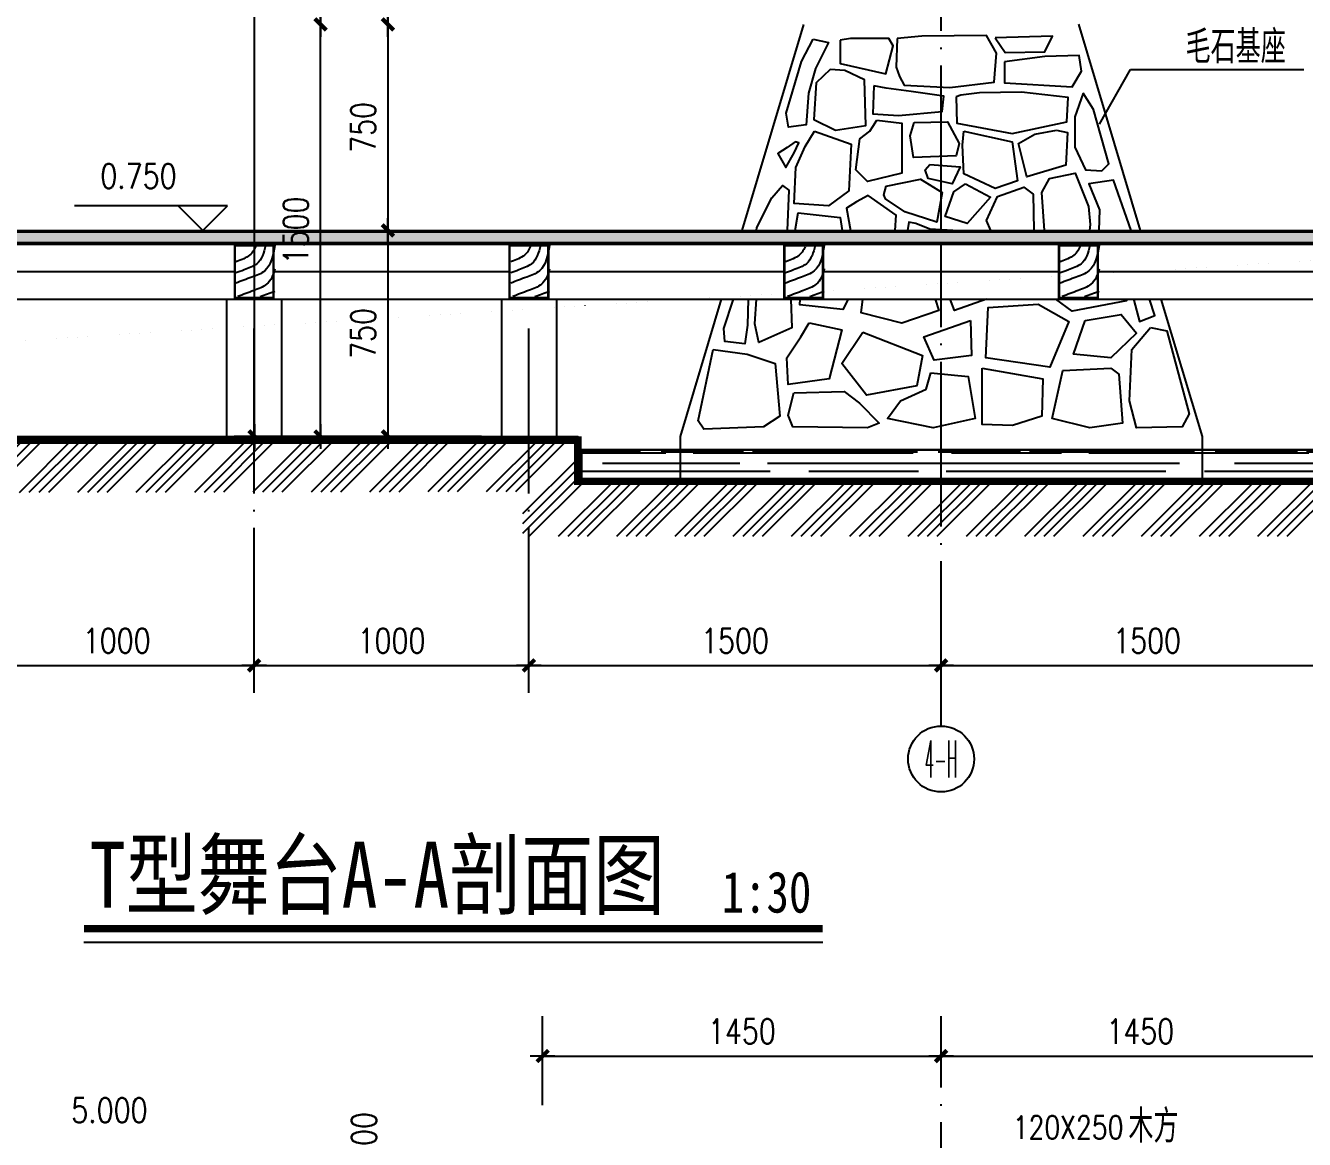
# Model space of a CAD drawing. Extents: x 568674 to 592610, y -115345 to -96707.
# Drawn here: x 584460 to 589114, y -105661 to -101607 of the extents above; entities that cross this region are included whole.
import ezdxf
from ezdxf.enums import TextEntityAlignment as Align

# ---------------------------------------------------------------- set-up
doc = ezdxf.new("R2010")
doc.units = 0
doc.header["$LTSCALE"] = 300
doc.header["$MEASUREMENT"] = 0
doc.header["$PDMODE"] = 3
doc.linetypes.add('DOTE', pattern=[2.4200000000000004, 2, -0.2, 0.02, -0.2])
doc.layers.get('0').update_dxf_attribs({"linetype": 'CONTINUOUS'})
doc.layers.get('DEFPOINTS').update_dxf_attribs({"linetype": 'CONTINUOUS'})
for name, color, linetype in [('AXIS', 3, 'CONTINUOUS'), ('AXIS_TEXT', 7, 'CONTINUOUS'), ('DOTE', 1, 'DOTE'), ('PUB_DIM', 200, 'CONTINUOUS'), ('PUB_TEXT', 7, 'CONTINUOUS'), ('木构架', 73, 'CONTINUOUS'), ('柱', 2, 'CONTINUOUS'), ('石头', 44, 'CONTINUOUS'), ('铺地', 52, 'CONTINUOUS')]:
    doc.layers.add(name, color=color, linetype=linetype)
doc.styles.add('-黑体', font='SIMHEI.TTF', dxfattribs={"width": 0.8})
doc.styles.add('_HT', font='txt.shx', dxfattribs={"width": 0.8, "bigfont": 'HT.shx'})
doc.styles.add('COMPLEX', font='COMPLEX')
doc.styles.add('DIM_FONT', font='SIMPLEX.shx', dxfattribs={"width": 0.8})
doc.dimstyles.new('AXIS30', dxfattribs={"dimscale": 0.3, "dimtxt": 300, "dimasz": 1, "dimexe": 250, "dimexo": 300, "dimgap": 150, "dimtad": 1, "dimdec": 0, "dimzin": 0, "dimtxsty": 'DIM_FONT', "dimblk": '_DIMX', "dimblk1": 'DOTSMALL', "dimblk2": 'DOTSMALL', "dimcen": 150, "dimse1": 1, "dimse2": 1, "dimclrt": 7, "dimazin": 3, "dimtfac": 150, "dimtdec": 0, "dimtix": 1, "dimtmove": 0, "dimatfit": 3, "dimtolj": 1, "dimtzin": 0})
doc.dimstyles.new('DIMB30', dxfattribs={"dimscale": 0.3, "dimtxt": 300, "dimasz": 1, "dimexe": 250, "dimexo": 300, "dimgap": 150, "dimtad": 1, "dimdec": 0, "dimzin": 0, "dimtxsty": 'DIM_FONT', "dimblk": '_DIMX', "dimblk1": 'DOTSMALL', "dimblk2": 'DOTSMALL', "dimcen": 150, "dimse2": 1, "dimclrt": 7, "dimazin": 3, "dimtfac": 150, "dimtdec": 0, "dimtix": 1, "dimtmove": 0, "dimatfit": 3, "dimtolj": 1, "dimtzin": 0})
doc.dimstyles.new('DIMN30', dxfattribs={"dimscale": 0.3, "dimtxt": 300, "dimasz": 1, "dimexe": 250, "dimexo": 300, "dimgap": 150, "dimtad": 1, "dimdec": 0, "dimzin": 0, "dimtxsty": 'DIM_FONT', "dimblk": '_DIMX', "dimblk1": 'DOTSMALL', "dimblk2": 'DOTSMALL', "dimcen": 150, "dimclrt": 7, "dimazin": 3, "dimtfac": 150, "dimtdec": 0, "dimtix": 1, "dimtmove": 0, "dimatfit": 3, "dimtolj": 1, "dimtzin": 0})

# ---------------------------------------------------------------- blocks, each defined once
blk = doc.blocks.new('_DIMX')
blk.add_line((-150, 0), (150, 0))
at = {"const_width": 50}
blk.add_lwpolyline([(-70, -70), (70, 70)], dxfattribs=at)
blk = doc.blocks.new('*D107')
at = {"color": 0, "linetype": 'BYBLOCK'}
blk.add_line((585778.9184223542, -105552.5980379074), (585778.9184223542, -105651.9980379074), dxfattribs=at)
at = {"layer": 'DEFPOINTS', "color": 0, "linetype": 'BYBLOCK'}
for p in [(584778.9184223542, -105552.2980379074), (584778.9184223542, -105652.2980379074), (585778.9184223542, -105652.2980379074)]:
    blk.add_point(p, dxfattribs=at)
at = {"color": 0, "linetype": 'BYBLOCK', "xscale": 0.3, "yscale": 0.3, "zscale": 0.3}
for p, rotation in [((585778.9184223542, -105552.2980379074), 90), ((585778.9184223542, -105652.2980379074), 270)]:
    blk.add_blockref('_DIMX', p, dxfattribs=dict(at, rotation=rotation))
at = {"color": 7, "linetype": 'BYBLOCK', "insert": (585691.8676525301, -105453.3616789511), "char_height": 90, "attachment_point": 5, "rotation": 90, "style": 'DIM_FONT'}
blk.add_mtext('\\A1;100', dxfattribs=at)
blk = doc.blocks.new('_DOTSMALL')
at = {"color": 0, "linetype": 'BYBLOCK', "const_width": 0.5}
blk.add_lwpolyline([(-0.0625, 0, 1), (0.0625, 0, 1)], format="xyb", close=True, dxfattribs=at)
blk = doc.blocks.new('*D128')
at = {"color": 0, "linetype": 'BYBLOCK'}
for p, q in [((585533.7926177764, -110551.9929333741), (585533.7926177764, -109052.5929333742)), ((586120.0135188426, -110552.2929333741), (585458.7926177764, -110552.2929333741))]:
    blk.add_line(p, q, dxfattribs=at)
at = {"layer": 'DEFPOINTS', "color": 0, "linetype": 'BYBLOCK'}
for p in [(585533.7926177764, -109052.2929333742), (586210.0135188425, -109052.2929333742), (586210.0135188426, -110552.2929333741)]:
    blk.add_point(p, dxfattribs=at)
at = {"color": 0, "linetype": 'BYBLOCK', "xscale": 0.3, "yscale": 0.3, "zscale": 0.3}
for p, rotation in [((585533.7926177764, -109052.2929333742), 90), ((585533.7926177764, -110552.2929333741), 270)]:
    blk.add_blockref('_DIMX', p, dxfattribs=dict(at, rotation=rotation))
at = {"color": 7, "linetype": 'BYBLOCK', "insert": (585443.7926177764, -109802.2929333742), "char_height": 90, "attachment_point": 5, "rotation": 90, "style": 'DIM_FONT'}
blk.add_mtext('\\A1;1500', dxfattribs=at)
blk = doc.blocks.new('_AXISO')
blk.add_circle((0, 0), 0.5)
at = {"layer": 'AXIS_TEXT', "style": 'COMPLEX', "width": 1.041666666666667}
blk.add_attdef('A', text='', height=0.56, dxfattribs=at).set_placement((-0.25, -0.28), (0.25, -0.28), align=Align.FIT)
blk = doc.blocks.new('*D133')
at = {"color": 0, "linetype": 'BYBLOCK'}
blk.add_line((584292.2675962078, -111385.446850172), (585291.6675962077, -111385.446850172), dxfattribs=at)
at = {"layer": 'DEFPOINTS', "color": 0, "linetype": 'BYBLOCK'}
for p in [(585291.9675962077, -111385.446850172), (584291.9675962077, -112385.446850172), (585291.9675962077, -112385.446850172)]:
    blk.add_point(p, dxfattribs=at)
at = {"color": 0, "linetype": 'BYBLOCK', "xscale": 0.3, "yscale": 0.3, "zscale": 0.3, "rotation": 180}
blk.add_blockref('_DIMX', (584291.9675962077, -111385.446850172), dxfattribs=at)
at = {"color": 0, "linetype": 'BYBLOCK', "xscale": 0.3, "yscale": 0.3, "zscale": 0.3}
blk.add_blockref('_DIMX', (585291.9675962077, -111385.446850172), dxfattribs=at)
at = {"color": 7, "linetype": 'BYBLOCK', "insert": (584791.9675962077, -111295.446850172), "char_height": 90, "attachment_point": 5, "style": 'DIM_FONT'}
blk.add_mtext('\\A1;1000', dxfattribs=at)
blk = doc.blocks.new('*D134')
at = {"color": 0, "linetype": 'BYBLOCK'}
blk.add_line((585292.2675962078, -111385.446850172), (586291.6675962077, -111385.446850172), dxfattribs=at)
at = {"layer": 'DEFPOINTS', "color": 0, "linetype": 'BYBLOCK'}
for p in [(586291.9675962077, -111385.446850172), (585291.9675962077, -112385.446850172), (586291.9675962077, -112385.446850172)]:
    blk.add_point(p, dxfattribs=at)
at = {"color": 0, "linetype": 'BYBLOCK', "xscale": 0.3, "yscale": 0.3, "zscale": 0.3, "rotation": 180}
blk.add_blockref('_DIMX', (585291.9675962077, -111385.446850172), dxfattribs=at)
at = {"color": 0, "linetype": 'BYBLOCK', "xscale": 0.3, "yscale": 0.3, "zscale": 0.3}
blk.add_blockref('_DIMX', (586291.9675962077, -111385.446850172), dxfattribs=at)
at = {"color": 7, "linetype": 'BYBLOCK', "insert": (585791.9675962077, -111295.446850172), "char_height": 90, "attachment_point": 5, "style": 'DIM_FONT'}
blk.add_mtext('\\A1;1000', dxfattribs=at)
blk = doc.blocks.new('*D135')
at = {"color": 0, "linetype": 'BYBLOCK'}
blk.add_line((586292.2675962078, -111385.446850172), (587791.6675962077, -111385.446850172), dxfattribs=at)
at = {"layer": 'DEFPOINTS', "color": 0, "linetype": 'BYBLOCK'}
for p in [(587791.9675962077, -111385.446850172), (586291.9675962077, -112385.446850172), (587791.9675962077, -112385.446850172)]:
    blk.add_point(p, dxfattribs=at)
at = {"color": 0, "linetype": 'BYBLOCK', "xscale": 0.3, "yscale": 0.3, "zscale": 0.3, "rotation": 180}
blk.add_blockref('_DIMX', (586291.9675962077, -111385.446850172), dxfattribs=at)
at = {"color": 0, "linetype": 'BYBLOCK', "xscale": 0.3, "yscale": 0.3, "zscale": 0.3}
blk.add_blockref('_DIMX', (587791.9675962077, -111385.446850172), dxfattribs=at)
at = {"color": 7, "linetype": 'BYBLOCK', "insert": (587041.9675962077, -111295.446850172), "char_height": 90, "attachment_point": 5, "style": 'DIM_FONT'}
blk.add_mtext('\\A1;1500', dxfattribs=at)
blk = doc.blocks.new('*D136')
at = {"color": 0, "linetype": 'BYBLOCK'}
blk.add_line((587792.2675962078, -111385.446850172), (589291.6675962077, -111385.446850172), dxfattribs=at)
at = {"layer": 'DEFPOINTS', "color": 0, "linetype": 'BYBLOCK'}
for p in [(589291.9675962077, -111385.446850172), (587791.9675962077, -112385.446850172), (589291.9675962077, -112385.446850172)]:
    blk.add_point(p, dxfattribs=at)
at = {"color": 0, "linetype": 'BYBLOCK', "xscale": 0.3, "yscale": 0.3, "zscale": 0.3, "rotation": 180}
blk.add_blockref('_DIMX', (587791.9675962077, -111385.446850172), dxfattribs=at)
at = {"color": 0, "linetype": 'BYBLOCK', "xscale": 0.3, "yscale": 0.3, "zscale": 0.3}
blk.add_blockref('_DIMX', (589291.9675962077, -111385.446850172), dxfattribs=at)
at = {"color": 7, "linetype": 'BYBLOCK', "insert": (588541.9675962077, -111295.446850172), "char_height": 90, "attachment_point": 5, "style": 'DIM_FONT'}
blk.add_mtext('\\A1;1500', dxfattribs=at)
blk = doc.blocks.new('*D151')
at = {"color": 0, "linetype": 'BYBLOCK'}
blk.add_line((585778.9184223542, -101152.1980379074), (585778.9184223542, -101601.9780379074), dxfattribs=at)
at = {"layer": 'DEFPOINTS', "color": 0, "linetype": 'BYBLOCK'}
for p in [(584778.9184223542, -101151.8980379074), (584778.9184223542, -101602.2780379074), (585778.9184223542, -101602.2780379074)]:
    blk.add_point(p, dxfattribs=at)
at = {"color": 0, "linetype": 'BYBLOCK', "xscale": 0.3, "yscale": 0.3, "zscale": 0.3}
for p, rotation in [((585778.9184223542, -101151.8980379074), 90), ((585778.9184223542, -101602.2780379074), 270)]:
    blk.add_blockref('_DIMX', p, dxfattribs=dict(at, rotation=rotation))
at = {"color": 7, "linetype": 'BYBLOCK', "insert": (585688.9184223542, -101377.0880379074), "char_height": 90, "attachment_point": 5, "rotation": 90, "style": 'DIM_FONT'}
blk.add_mtext('\\A1;450', dxfattribs=at)
blk = doc.blocks.new('*D152')
at = {"color": 0, "linetype": 'BYBLOCK'}
blk.add_line((585778.9184223542, -109052.5780379074), (585778.9184223542, -109801.9980379074), dxfattribs=at)
at = {"layer": 'DEFPOINTS', "color": 0, "linetype": 'BYBLOCK'}
for p in [(584778.9184223542, -109052.2780379074), (584778.9184223542, -109802.2980379074), (585778.9184223542, -109802.2980379074)]:
    blk.add_point(p, dxfattribs=at)
at = {"color": 0, "linetype": 'BYBLOCK', "xscale": 0.3, "yscale": 0.3, "zscale": 0.3}
for p, rotation in [((585778.9184223542, -109052.2780379074), 90), ((585778.9184223542, -109802.2980379074), 270)]:
    blk.add_blockref('_DIMX', p, dxfattribs=dict(at, rotation=rotation))
at = {"color": 7, "linetype": 'BYBLOCK', "insert": (585688.9184223542, -109427.2880379074), "char_height": 90, "attachment_point": 5, "rotation": 90, "style": 'DIM_FONT'}
blk.add_mtext('\\A1;750', dxfattribs=at)
blk = doc.blocks.new('*D153')
at = {"color": 0, "linetype": 'BYBLOCK'}
blk.add_line((585778.9184223542, -109802.5980379074), (585778.9184223542, -110551.7380379074), dxfattribs=at)
at = {"layer": 'DEFPOINTS', "color": 0, "linetype": 'BYBLOCK'}
for p in [(584778.9184223542, -109802.2980379074), (584778.9184223542, -110552.0380379074), (585778.9184223542, -110552.0380379074)]:
    blk.add_point(p, dxfattribs=at)
at = {"color": 0, "linetype": 'BYBLOCK', "xscale": 0.3, "yscale": 0.3, "zscale": 0.3}
for p, rotation in [((585778.9184223542, -109802.2980379074), 90), ((585778.9184223542, -110552.0380379074), 270)]:
    blk.add_blockref('_DIMX', p, dxfattribs=dict(at, rotation=rotation))
at = {"color": 7, "linetype": 'BYBLOCK', "insert": (585688.9184223542, -110177.1680379074), "char_height": 90, "attachment_point": 5, "rotation": 90, "style": 'DIM_FONT'}
blk.add_mtext('\\A1;750', dxfattribs=at)
blk = doc.blocks.new('*D158')
at = {"color": 0, "linetype": 'BYBLOCK'}
for p, q in [((585880.0135188424, -98102.29293337422), (585218.7926177764, -98102.29293337422)), ((585293.7926177764, -103101.9929333741), (585293.7926177764, -98102.59293337422)), ((585880.0135188426, -103102.2929333741), (585218.7926177764, -103102.2929333741))]:
    blk.add_line(p, q, dxfattribs=at)
at = {"layer": 'DEFPOINTS', "color": 0, "linetype": 'BYBLOCK'}
for p in [(585293.7926177764, -98102.29293337422), (585970.0135188424, -98102.29293337422), (585970.0135188426, -103102.2929333741)]:
    blk.add_point(p, dxfattribs=at)
at = {"color": 0, "linetype": 'BYBLOCK', "xscale": 0.3, "yscale": 0.3, "zscale": 0.3}
for p, rotation in [((585293.7926177764, -98102.29293337422), 90), ((585293.7926177764, -103102.2929333741), 270)]:
    blk.add_blockref('_DIMX', p, dxfattribs=dict(at, rotation=rotation))
at = {"color": 7, "linetype": 'BYBLOCK', "insert": (585203.7926177764, -100502.2929333742), "char_height": 90, "attachment_point": 5, "rotation": 90, "style": 'DIM_FONT'}
blk.add_mtext('\\A1;5000', dxfattribs=at)
blk = doc.blocks.new('*D160')
at = {"color": 0, "linetype": 'BYBLOCK'}
blk.add_line((585533.7926177764, -109051.9929333741), (585533.7926177764, -106602.5929333742), dxfattribs=at)
at = {"layer": 'DEFPOINTS', "color": 0, "linetype": 'BYBLOCK'}
for p in [(585533.7926177764, -106602.2929333742), (586210.0135188424, -106602.2929333742), (586210.0135188425, -109052.2929333741)]:
    blk.add_point(p, dxfattribs=at)
at = {"color": 0, "linetype": 'BYBLOCK', "xscale": 0.3, "yscale": 0.3, "zscale": 0.3}
for p, rotation in [((585533.7926177764, -106602.2929333742), 90), ((585533.7926177764, -109052.2929333741), 270)]:
    blk.add_blockref('_DIMX', p, dxfattribs=dict(at, rotation=rotation))
at = {"color": 7, "linetype": 'BYBLOCK', "insert": (585443.7926177764, -107827.2929333742), "char_height": 90, "attachment_point": 5, "rotation": 90, "style": 'DIM_FONT'}
blk.add_mtext('\\A1;2450', dxfattribs=at)
blk = doc.blocks.new('*D182')
at = {"color": 0, "linetype": 'BYBLOCK'}
blk.add_line((586342.2684270476, -105357.1025344207), (587791.6684270476, -105357.1025344207), dxfattribs=at)
at = {"layer": 'DEFPOINTS', "color": 0, "linetype": 'BYBLOCK'}
for p in [(586341.9684270476, -104357.1025344207), (587791.9684270476, -104357.1025344207), (587791.9684270476, -105357.1025344207)]:
    blk.add_point(p, dxfattribs=at)
at = {"color": 0, "linetype": 'BYBLOCK', "xscale": 0.3, "yscale": 0.3, "zscale": 0.3, "rotation": 180}
blk.add_blockref('_DIMX', (586341.9684270476, -105357.1025344207), dxfattribs=at)
at = {"color": 0, "linetype": 'BYBLOCK', "xscale": 0.3, "yscale": 0.3, "zscale": 0.3}
blk.add_blockref('_DIMX', (587791.9684270476, -105357.1025344207), dxfattribs=at)
at = {"color": 7, "linetype": 'BYBLOCK', "insert": (587066.9684270476, -105267.1025344207), "char_height": 90, "attachment_point": 5, "style": 'DIM_FONT'}
blk.add_mtext('\\A1;1450', dxfattribs=at)
blk = doc.blocks.new('*D183')
at = {"color": 0, "linetype": 'BYBLOCK'}
blk.add_line((587792.2684270476, -105357.1025344207), (589241.6684270476, -105357.1025344207), dxfattribs=at)
at = {"layer": 'DEFPOINTS', "color": 0, "linetype": 'BYBLOCK'}
for p in [(587791.9684270476, -104357.1025344207), (589241.9684270476, -104357.1025344207), (589241.9684270476, -105357.1025344207)]:
    blk.add_point(p, dxfattribs=at)
at = {"color": 0, "linetype": 'BYBLOCK', "xscale": 0.3, "yscale": 0.3, "zscale": 0.3, "rotation": 180}
blk.add_blockref('_DIMX', (587791.9684270476, -105357.1025344207), dxfattribs=at)
at = {"color": 0, "linetype": 'BYBLOCK', "xscale": 0.3, "yscale": 0.3, "zscale": 0.3}
blk.add_blockref('_DIMX', (589241.9684270476, -105357.1025344207), dxfattribs=at)
at = {"color": 7, "linetype": 'BYBLOCK', "insert": (588516.9684270476, -105267.1025344207), "char_height": 90, "attachment_point": 5, "style": 'DIM_FONT'}
blk.add_mtext('\\A1;1450', dxfattribs=at)

msp = doc.modelspace()

# ---------------------------------------------------------------- hatches: boundary and pattern name
at = {"layer": '柱'}
h = msp.add_hatch(dxfattribs=at)
h.set_pattern_fill('ANSI34', color=256, scale=200, style=0)
h.set_pattern_definition([(45, (25, 7650), (-106.0660171779821, 106.0660171779821), []), (45, (60.355339, 7650), (-106.0660171779821, 106.0660171779821), []), (45, (95.7106782, 7650), (-106.0660171779821, 106.0660171779821), []), (45, (131.0660172, 7650), (-106.0660171779821, 106.0660171779821), [])])
edge = h.paths.add_edge_path()
edge.add_line((578602.7225310652, -103315.5415603147), (578602.7225310652, -103115.5418547454))
edge.add_line((578602.7225310652, -103315.5415603147), (586269.9695833118, -103302.3853292254))
edge.add_line((586269.9695833118, -103302.3853292254), (586269.9695833119, -103465.5418547454))
edge.add_line((586269.9695833119, -103465.5418547454), (590826.472083296, -103465.5418547454))
edge.add_line((590826.472083296, -103465.5418547454), (590820.8499987855, -102341.1249526524))
edge.add_line((590820.8499987855, -102341.1249526524), (591116.651628498, -102339.6459445039))
edge.add_line((578602.3793515216, -103115.5418547454), (586469.9695833116, -103102.0418547454))
edge.add_line((586469.9695833116, -103102.0418547454), (586469.9695833117, -103265.5418547454))
edge.add_line((586469.9695833117, -103265.5418547454), (590625.4695833117, -103265.5418547454))
edge.add_line((590625.4695833117, -103265.5418547454), (590619.8525112385, -102142.1274401058))
edge.add_line((590619.8525112385, -102142.1274401058), (591115.6516409977, -102139.648444457))
edge.add_line((591116.651628498, -102339.6459445039), (591115.6516409977, -102139.648444457))
h = msp.add_hatch(dxfattribs=at)
h.set_pattern_fill('ANSI33', color=256, scale=300, style=0)
h.set_pattern_definition([(45, (0, 0), (-53.03300858899106, 53.03300858899107), []), (45, (53.0330085, 0), (-53.03300858899106, 53.03300858899107), [37.5, -18.75])])
h.paths.add_polyline_path([(581221.4695833117, -102397.5418547455), (581221.4695833117, -102356.5418547455), (590607.4695833118, -102356.5418547413), (590607.4695833118, -102397.5418547454)])
h = msp.add_hatch(dxfattribs=at)
h.set_pattern_fill('AR-RROOF', color=256, scale=100, style=0)
h.set_pattern_definition([(0, (0, 0), (220, 100), [1500, -200, 500, -100]), (0, (133, 50), (-100, 133), [300, -33, 600, -75]), (0, (50, 85), (520, 67), [800, -140, 400, -100])])
h.paths.add_polyline_path([(586483.4695833116, -103150.5418547454), (586483.4695833116, -103265.5418547454), (590611.9695833117, -103265.5418547454), (590611.9695833117, -103150.5418547454)])

# ---------------------------------------------------------------- linework, layer by layer
at = {"layer": 'AXIS'}
msp.add_line((586341.9695833118, -105536.4706850817), (586341.9695833118, -105212.0750071002), dxfattribs=at)
msp.add_lwpolyline([(581216.9695833116, -102402.0418547454), (581216.9695833116, -102352.0418547455), (590611.9695833118, -102352.0418547413), (590611.9695833118, -102402.0418547455)], close=True, dxfattribs=at)
at = {"layer": 'DOTE'}
for p, q in [((587791.9695833118, -102352.0418547454), (587791.9695833118, -97562.07500710023)), ((587791.9695833117, -104156.0217384089), (587791.9695833118, -102402.0418547454)), ((585291.9695833117, -104035.1453604908), (585291.9695833117, -102707.0291401394)), ((586291.9695833117, -104035.1453604908), (586291.9695833116, -102707.0291401394)), ((587791.9695833117, -112006.0217384089), (587791.9695833119, -105212.0750071002))]:
    msp.add_line(p, q, dxfattribs=at)
at = {"layer": 'PUB_DIM'}
for p, q in [((588368.9653918605, -101966.0522125442), (588481.6914131773, -101766.1690195877)), ((588481.6914131773, -101766.1690195877), (589111.8916089829, -101766.1690195877)), ((585015.39867781, -102262.2948874061), (584638.2558206671, -102262.2948874061)), ((585195.39867781, -102262.2948874061), (585015.39867781, -102262.2948874061)), ((585015.39867781, -102262.2948874061), (585105.39867781, -102352.2948874061)), ((585105.39867781, -102352.2948874061), (585195.39867781, -102262.2948874061))]:
    msp.add_line(p, q, dxfattribs=at)
at = {"layer": '木构架'}
msp.add_line((585015.807738753, -102352.2948874061), (587066.8853047752, -102352.2948874061), dxfattribs=at)
at = {"layer": '柱'}
for p, q in [((587291.6697855801, -101602.282862632), (587066.8937405638, -102352.0418547454)), ((588291.969583312, -101601.282862632), (588517.0454260601, -102352.0418547454)), ((585191.9695833116, -102602.0418547454), (585191.9695833116, -103102.0418547454)), ((585391.9695833116, -102602.0418547454), (585391.9695833116, -103102.0418547454)), ((586191.9695833116, -102602.0418547454), (586191.9695833116, -103102.0418547454)), ((586391.9695833116, -102602.0418547454), (586391.9695833116, -103102.0418547454)), ((586991.9443076858, -102602.0418547455), (586841.9695833119, -103102.2948874061)), ((588591.9948589383, -102602.0418547455), (588741.9695833119, -103102.2948874061)), ((586841.9695833119, -103102.2948874061), (586841.9695833119, -103265.5418547454)), ((588741.9695833119, -103102.2948874061), (588741.9695833119, -103265.5418547454)), ((586483.4695833116, -103150.5418547454), (590611.9695833117, -103150.5418547454))]:
    msp.add_line(p, q, dxfattribs=at)
for points in [[(578602.3793515216, -103102.0418547454), (586469.9695833116, -103102.0418547454), (586469.9695833117, -103265.5418547454), (590639.4198036308, -103265.5418547454), (590639.4198036308, -102615.5418547454), (590625.4695833118, -102615.5418547454), (590625.4695833118, -102388.5418547454), (590625.4695833118, -102388.5418547455), (590625.4695833146, -101960.4745234944), (591090.719140154, -101958.1482757102)], [(584672.244101106, -104943.165167302), (587361.4000434668, -104943.165167302)]]:
    msp.add_lwpolyline(points, dxfattribs=at)
at = {"layer": '柱', "const_width": 9}
for points in [[(581221.4695833117, -102397.5418547455), (581221.4695833117, -102356.5418547455), (590607.4695833118, -102356.5418547413), (590607.4695833118, -102397.5418547454)], [(585221.4695833116, -102406.5418547455), (585362.4695833116, -102406.5418547455), (585362.4695833116, -102597.5418547455), (585221.4695833116, -102597.5418547455)], [(586221.4695833116, -102406.5418547455), (586362.4695833116, -102406.5418547455), (586362.4695833116, -102597.5418547455), (586221.4695833116, -102597.5418547455)], [(587221.4695833116, -102406.5418547455), (587362.4695833116, -102406.5418547455), (587362.4695833116, -102597.5418547455), (587221.4695833116, -102597.5418547455)], [(588221.4695833116, -102406.5418547455), (588362.4695833116, -102406.5418547455), (588362.4695833116, -102597.5418547455), (588221.4695833116, -102597.5418547455)]]:
    msp.add_lwpolyline(points, close=True, dxfattribs=at)
at = {"layer": '柱'}
msp.add_lwpolyline([(586483.4695833116, -103150.5418547454), (586483.4695833116, -103265.5418547454), (590611.9695833117, -103265.5418547454), (590611.9695833117, -103150.5418547454)], close=True, dxfattribs=at)
at = {"layer": '柱', "const_width": 27}
msp.add_lwpolyline([(584672.244101106, -104893.165167302), (587361.4000434668, -104893.165167302)], dxfattribs=at)
at = {"layer": '柱'}
for points, knots in [([(585366.9695833116, -102406.5418547454), (585360.7427887513, -102442.9751231525), (585351.2974940377, -102498.2399876264), (585280.1023626372, -102523.3001966184), (585244.8628044801, -102536.7976754296), (585225.9695833116, -102544.151808894)], [0, 0, 0, 0, 99.96658270670981, 151.6372229768006, 213.1386165652899, 213.1386165652899, 213.1386165652899, 213.1386165652899]), ([(585333.6115843195, -102406.5418547455), (585328.096439936, -102433.4502288878), (585314.6370479207, -102474.8968811598), (585261.7815951513, -102493.5016462149), (585235.6085876442, -102503.2943625234), (585225.9695833116, -102506.9577191833)], [24.1576578930116, 24.1576578930116, 24.1576578930116, 24.1576578930116, 99.96658270670981, 151.6372229768006, 182.3923273093483, 182.3923273093483, 182.3923273093483, 182.3923273093483]), ([(585299.0202386897, -102406.5418547455), (585293.7722045921, -102420.8398277949), (585278.231967328, -102447.5429731197), (585244.7602952076, -102459.3247773266), (585227.0180976861, -102465.8274263411), (585225.9695833115, -102466.2126157513)], [54.68435971211878, 54.68435971211878, 54.68435971211878, 54.68435971211878, 99.96658270670981, 151.6372229768006, 154.8893280789483, 154.8893280789483, 154.8893280789483, 154.8893280789483]), ([(586366.9695833116, -102406.5418547454), (586360.7427887513, -102442.9751231525), (586351.2974940377, -102498.2399876264), (586280.1023626372, -102523.3001966184), (586244.8628044801, -102536.7976754296), (586225.9695833116, -102544.151808894)], [0, 0, 0, 0, 99.96658270670981, 151.6372229768006, 213.1386165652899, 213.1386165652899, 213.1386165652899, 213.1386165652899]), ([(586333.6115843195, -102406.5418547455), (586328.096439936, -102433.4502288878), (586314.6370479207, -102474.8968811598), (586261.7815951513, -102493.5016462149), (586235.6085876442, -102503.2943625234), (586225.9695833116, -102506.9577191833)], [24.1576578930116, 24.1576578930116, 24.1576578930116, 24.1576578930116, 99.96658270670981, 151.6372229768006, 182.3923273093483, 182.3923273093483, 182.3923273093483, 182.3923273093483]), ([(586299.0202386897, -102406.5418547455), (586293.7722045921, -102420.8398277949), (586278.231967328, -102447.5429731197), (586244.7602952076, -102459.3247773266), (586227.0180976861, -102465.8274263411), (586225.9695833115, -102466.2126157513)], [54.68435971211878, 54.68435971211878, 54.68435971211878, 54.68435971211878, 99.96658270670981, 151.6372229768006, 154.8893280789483, 154.8893280789483, 154.8893280789483, 154.8893280789483]), ([(587366.9695833116, -102406.5418547454), (587360.7427887513, -102442.9751231525), (587351.2974940377, -102498.2399876264), (587280.1023626372, -102523.3001966184), (587244.8628044801, -102536.7976754296), (587225.9695833116, -102544.151808894)], [0, 0, 0, 0, 99.96658270670981, 151.6372229768006, 213.1386165652899, 213.1386165652899, 213.1386165652899, 213.1386165652899]), ([(587333.6115843195, -102406.5418547455), (587328.096439936, -102433.4502288878), (587314.6370479207, -102474.8968811598), (587261.7815951513, -102493.5016462149), (587235.6085876442, -102503.2943625234), (587225.9695833116, -102506.9577191833)], [24.1576578930116, 24.1576578930116, 24.1576578930116, 24.1576578930116, 99.96658270670981, 151.6372229768006, 182.3923273093483, 182.3923273093483, 182.3923273093483, 182.3923273093483]), ([(587299.0202386897, -102406.5418547455), (587293.7722045921, -102420.8398277949), (587278.231967328, -102447.5429731197), (587244.7602952076, -102459.3247773266), (587227.0180976861, -102465.8274263411), (587225.9695833115, -102466.2126157513)], [54.68435971211878, 54.68435971211878, 54.68435971211878, 54.68435971211878, 99.96658270670981, 151.6372229768006, 154.8893280789483, 154.8893280789483, 154.8893280789483, 154.8893280789483]), ([(588366.9695833116, -102406.5418547454), (588360.7427887513, -102442.9751231525), (588351.2974940377, -102498.2399876264), (588280.1023626372, -102523.3001966184), (588244.8628044801, -102536.7976754296), (588225.9695833116, -102544.151808894)], [0, 0, 0, 0, 99.96658270670981, 151.6372229768006, 213.1386165652899, 213.1386165652899, 213.1386165652899, 213.1386165652899]), ([(588333.6115843195, -102406.5418547455), (588328.096439936, -102433.4502288878), (588314.6370479207, -102474.8968811598), (588261.7815951513, -102493.5016462149), (588235.6085876442, -102503.2943625234), (588225.9695833116, -102506.9577191833)], [24.1576578930116, 24.1576578930116, 24.1576578930116, 24.1576578930116, 99.96658270670981, 151.6372229768006, 182.3923273093483, 182.3923273093483, 182.3923273093483, 182.3923273093483]), ([(588299.0202386897, -102406.5418547455), (588293.7722045921, -102420.8398277949), (588278.231967328, -102447.5429731197), (588244.7602952076, -102459.3247773266), (588227.0180976861, -102465.8274263411), (588225.9695833115, -102466.2126157513)], [54.68435971211878, 54.68435971211878, 54.68435971211878, 54.68435971211878, 99.96658270670981, 151.6372229768006, 154.8893280789483, 154.8893280789483, 154.8893280789483, 154.8893280789483]), ([(585366.9695833115, -102492.2464706665), (585361.4945172048, -102514.8946851077), (585346.9678972529, -102551.0751955244), (585287.2508538202, -102572.0951944958), (585252.0112956632, -102585.592673307), (585233.1180744946, -102592.9468067714)], [34.36223435716495, 34.36223435716495, 34.36223435716495, 34.36223435716495, 99.96658270670981, 151.6372229768006, 213.1386165652899, 213.1386165652899, 213.1386165652899, 213.1386165652899]), ([(586366.9695833115, -102492.2464706665), (586361.4945172048, -102514.8946851077), (586346.9678972529, -102551.0751955244), (586287.2508538202, -102572.0951944958), (586252.0112956632, -102585.592673307), (586233.1180744946, -102592.9468067714)], [34.36223435716495, 34.36223435716495, 34.36223435716495, 34.36223435716495, 99.96658270670981, 151.6372229768006, 213.1386165652899, 213.1386165652899, 213.1386165652899, 213.1386165652899]), ([(587366.9695833115, -102492.2464706665), (587361.4945172048, -102514.8946851077), (587346.9678972529, -102551.0751955244), (587287.2508538202, -102572.0951944958), (587252.0112956632, -102585.592673307), (587233.1180744946, -102592.9468067714)], [34.36223435716495, 34.36223435716495, 34.36223435716495, 34.36223435716495, 99.96658270670981, 151.6372229768006, 213.1386165652899, 213.1386165652899, 213.1386165652899, 213.1386165652899]), ([(588366.9695833115, -102492.2464706665), (588361.4945172048, -102514.8946851077), (588346.9678972529, -102551.0751955244), (588287.2508538202, -102572.0951944958), (588252.0112956632, -102585.592673307), (588233.1180744946, -102592.9468067714)], [34.36223435716495, 34.36223435716495, 34.36223435716495, 34.36223435716495, 99.96658270670981, 151.6372229768006, 213.1386165652899, 213.1386165652899, 213.1386165652899, 213.1386165652899])]:
    msp.add_open_spline(points, degree=3, knots=knots, dxfattribs=at)
for points in [[(585366.9695833115, -102574.0444286473), (585348.8858360867, -102580.7070176092), (585331.3989441398, -102587.4140868155), (585314.1269307181, -102594.1371697016)], [(586366.9695833115, -102574.0444286473), (586348.8858360867, -102580.7070176092), (586331.3989441398, -102587.4140868155), (586314.1269307181, -102594.1371697016)], [(587366.9695833115, -102574.0444286473), (587348.8858360867, -102580.7070176092), (587331.3989441398, -102587.4140868155), (587314.1269307181, -102594.1371697016)], [(588366.9695833115, -102574.0444286473), (588348.8858360867, -102580.7070176092), (588331.3989441398, -102587.4140868155), (588314.1269307181, -102594.1371697016)]]:
    msp.add_open_spline(points, degree=3, dxfattribs=at)
at = {"layer": '石头'}
for points in [[(587631.7809930203, -101653.6583172791), (587628.9490511181, -101758.3795244673), (587640.2768187263, -101792.3436983775), (587657.270475763, -101823.4765270411), (587824.359059231, -101831.9679029922), (587985.7837588947, -101812.1551357377), (587994.2795846007, -101707.4339285493), (587957.4643398748, -101642.3369259755), (587722.4051395092, -101645.1669413278)], [(587988.6157007968, -101650.8283019269), (588025.4329511478, -101704.6039131971), (588169.8659993993, -101701.7738978448), (588198.1854184197, -101645.1669413278)], [(587327.0426040395, -101655.612272596), (587382.7702343551, -101668.4633793307), (587335.6156569383, -101762.7126299583), (587309.8964982425, -101852.6777677494), (587301.3234453438, -101968.3463507847), (587237.0246197794, -101976.9145764576), (587228.4497092312, -101925.5064541947), (587284.1773395465, -101737.0079529395)], [(587424.75841861, -101659.3914921773), (587424.75841861, -101745.3252807185), (587591.353618432, -101782.9200664293), (587618.2249765076, -101680.8746068389), (587602.1017605375, -101654.021378459), (587462.3759131666, -101654.021378459)], [(588022.6010092456, -101738.5667572129), (588022.6010092456, -101814.98515109), (588268.9859715943, -101829.1365577455), (588302.9712800431, -101772.5309311231), (588294.4734487125, -101715.9253045004), (588169.8659993993, -101718.7553198526)], [(587388.2279725737, -101766.8709004186), (587337.2510127128, -101814.98515109), (587328.7551870068, -101948.0091715895), (587408.0515658875, -101987.6333762042), (587518.5013113153, -101970.6519541964), (587512.8374275115, -101803.6637597864), (587442.0368743363, -101769.7009157709)], [(587546.8207303352, -101826.3065423933), (587543.9887884335, -101928.1977342293), (587637.4448768242, -101933.857764934), (587796.0376345861, -101919.7063582782), (587801.703524015, -101863.1007316557), (587682.7579528812, -101846.1193096477), (587592.1338063922, -101834.7979183444)], [(587847.014594447, -101865.930747008), (587849.8465363492, -101962.1605782451), (588050.9204282655, -101998.9547675075), (588249.1623782801, -101956.5005475406), (588254.8262620844, -101868.7607623602), (588084.9057367143, -101848.9493250002), (587931.9748571321, -101851.7793403524), (587864.0062458591, -101860.2707163035)], [(587558.1484979434, -101950.8405168362), (587648.7726444324, -101962.1605782451), (587648.7726444324, -102143.3001793106), (587524.1651951192, -102174.4343378686), (587481.6840609644, -102131.9787880071), (587495.8437704748, -102018.7675347622), (587532.6610208253, -101990.4647214508), (587543.9887884335, -101973.4819695486)], [(587694.0857204894, -101959.3305628929), (587815.863233525, -101956.5005475406), (587858.3423620552, -102035.74895677), (587847.014594447, -102081.0345219835), (587691.2537785872, -102086.6945526879), (587679.926010979, -102007.4461434586)], [(587331.5871289085, -101990.4647214508), (587464.6924095523, -102038.5789721222), (587456.1965838462, -102208.3971818842), (587382.5640887694, -102262.1727931546), (587257.9546338316, -102253.6827470979), (587263.618517636, -102123.4887419504), (587297.6038260848, -102047.0703480733)], [(587875.3360190919, -101990.4647214508), (588050.9204282655, -102030.0889260655), (588070.7440215797, -102171.6029926217), (587988.6157007968, -102199.9071358275), (587875.3360190919, -102146.1315245573), (587869.6721352875, -102041.4103173688)], [(588212.3451279296, -101987.6333762042), (588251.9943201822, -101996.1247521553), (588246.3304363784, -102114.9973659993), (588104.7293300285, -102157.4515859662), (588073.5759634819, -102035.74895677), (588133.0487490488, -102001.7861127542)], [(587232.4671567135, -102049.9003634255), (587198.4818482652, -102072.5431460324), (587226.8032729096, -102123.4887419504), (587257.9546338316, -102069.7131306802), (587274.9462852437, -102032.9189414177), (587260.7865757338, -102030.0889260655)], [(587750.7265641541, -102112.1673506471), (587861.1743039569, -102120.6587265982), (587832.854884937, -102182.9243839253), (587745.0626803498, -102163.112946565), (587733.734912742, -102131.9787880071)], [(587592.1338063922, -102191.4157598764), (587716.7412557054, -102165.9429619173), (587796.0376345861, -102214.0585424833), (587776.2140412723, -102321.6097650237), (587660.1024176652, -102284.8155757613), (587589.30186449, -102236.6999951955), (587583.6379806862, -102222.54858854)], [(587880.9999028958, -102182.9243839253), (587971.6240493847, -102231.0399644911), (587886.6637866996, -102327.2697957282), (587807.3674078189, -102301.7969977693), (587838.5187687409, -102211.2271972364)], [(588145.907550752, -102620.0599333283), (588256.5342996618, -102683.8436972439), (588188.4570148134, -102849.6824688441), (587954.4396066006, -102815.6645435409), (587962.9494994128, -102632.8174251763)], [(588316.1016916981, -102679.5916105528), (588448.0022438135, -102658.3299453226), (588503.3137606188, -102726.3670277042), (588409.7086549831, -102815.6645435409), (588273.5522276367, -102802.9070516927)], [(587311.9584892971, -102688.0957839349), (587431.095131019, -102713.6095358562), (587384.2916493764, -102892.2045675295), (587235.3713116365, -102913.4662327597), (587231.1172940551, -102815.6645435409), (587282.1747932791, -102739.1232877772)], [(587899.1262321457, -102679.5916105528), (587903.3821073765, -102807.1591383838), (587767.2275376798, -102824.1687169229), (587728.9339488494, -102739.1232877772)], [(588554.3731174922, -102705.105362474), (588613.9405095283, -102717.861622547), (588694.7817047703, -103019.7720953608), (588669.2538839831, -103066.5475125122), (588503.3137606188, -103070.7995992031), (588477.7859398316, -102972.9979099843), (588486.2958326439, -102785.8987049286)], [(587507.6823086798, -102722.1149410131), (587724.6780736184, -102807.1591383838), (587703.4042704127, -102917.7183194508), (587520.4462190733, -102951.7362447542), (587431.095131019, -102836.9249769962)], [(586963.0621722428, -102785.8987049286), (587086.4528315462, -102802.9070516927), (587188.5696876434, -102836.9249769962), (587205.5876156184, -103028.2775005177), (587146.0202235823, -103066.5475125122), (586929.0244586434, -103075.0516858942), (586907.7487977879, -103045.2858472821)], [(587941.6756962069, -102853.9345555352), (588162.9273363767, -102892.2045675295), (588158.6714611457, -103028.2775005177), (588052.300587467, -103062.2954258211), (587941.6756962069, -103058.04333913)], [(588409.7086549831, -102853.9345555352), (588439.4923510012, -102875.1962207654), (588452.2562613947, -103053.7912524389), (588333.1214773225, -103070.7995992031), (588196.9650499761, -103036.7816738999), (588235.2586388063, -102862.4387289174)], [(587754.4617696366, -102870.9429022996), (587890.618196983, -102883.7003941476), (587916.1460177702, -103036.7816738999), (587762.9716624488, -103070.7995992031), (587597.033396734, -103036.7816738999), (587643.8368783764, -102972.9979099843), (587737.4438416617, -102930.474579524)], [(587256.646972492, -102943.232071372), (587439.6050238312, -102938.9799846809), (587494.9165406366, -102981.5020833663), (587567.2497007159, -103053.7912524389), (587524.7020943043, -103070.7995992031), (587252.391097261, -103066.5475125122), (587235.3713116365, -103024.0254138266)]]:
    msp.add_lwpolyline(points, close=True, dxfattribs=at)
for points in [[(588308.6822392003, -101852.6777677494), (588278.6774828798, -101938.3587927041), (588278.6774828798, -102049.7432629028), (588317.2571497484, -102131.140175021), (588377.2685200387, -102135.4242878575), (588402.9895363842, -102109.7196108387), (588347.2637637184, -101912.6541156853), (588308.6822392003, -101852.6777677494)], [(588168.3998991124, -102352.0418547454), (588158.5382317911, -102214.0585424833), (588186.8576508114, -102163.112946565), (588280.3137392026, -102143.3001793106), (588328.4587571613, -102265.0041384013), (588334.1226409652, -102330.1011409748), (588331.9272822917, -102352.0418547454)], [(587120.8869098305, -102352.0418547454), (587122.0174112861, -102341.421202384), (587175.8263130487, -102233.8699798433), (587215.4734996768, -102188.5857445242), (587238.1310405178, -102205.5671665319), (587231.8499129418, -102352.0418547454)], [(587973.6206038092, -102352.0418547454), (587957.4643398748, -102315.9484044248), (587997.1115265029, -102228.2099491388), (588093.4015624203, -102194.2457752286), (588127.3848652445, -102219.7185731877), (588129.2496570296, -102352.0418547454)], [(588483.4373088331, -102352.0418547454), (588420.1356421813, -102169.6959587746), (588330.1158002716, -102182.548297284), (588368.6954671402, -102276.7975479115), (588366.5448493771, -102352.0418547454)], [(587625.2199108596, -102352.0418547454), (587628.9490511181, -102296.1369670648), (587526.9971370214, -102225.3799337866), (587484.5160028666, -102248.0213864988), (587447.7007581402, -102270.6641691057), (587462.6286369581, -102352.0418547454)], [(587261.3755038843, -102352.0418547454), (587272.114343342, -102287.6455911135), (587425.0432172996, -102304.6283430159), (587431.9866863514, -102352.0418547454)], [(587835.0936745825, -102352.0418547454), (587750.7265641541, -102347.0825629828), (587699.7496042933, -102327.2697957282), (587674.2621271751, -102321.6097650237), (587670.2021345469, -102352.0418547454)], [(587089.4188975169, -102602.0418547454), (587086.9915499297, -102696.6332152372), (587078.4184970312, -102765.177788846), (587005.5447609186, -102756.609563173), (587001.2591632941, -102709.4855537466), (587037.0951116467, -102602.0418547455)], [(587245.1753558207, -102602.0418547454), (587248.4658836586, -102707.2585048657), (587129.2883736455, -102759.5485779022), (587114.7541231842, -102692.7334161457), (587120.6087271946, -102602.0418547454)], [(587454.293012311, -102602.0418547454), (587434.4983450841, -102640.4433431092), (587277.5325269316, -102623.0124975804), (587279.6307648015, -102602.0418547454)], [(587770.0832591838, -102602.0418547454), (587783.3092102568, -102643.3478681431), (587649.5993074322, -102689.8276593369), (587501.3532964966, -102652.0626750202), (587507.128730779, -102602.0418547454)], [(587957.5659522967, -102602.0418547454), (587841.4443544523, -102643.3478681431), (587824.5745743732, -102602.0418547455)], [(588465.1445030938, -102602.0418547454), (588466.3985477906, -102608.4874088606), (588268.7390575261, -102646.2536249519), (588209.7549183614, -102602.0418547455)], [(588492.2042571988, -102602.0418547455), (588493.0093782939, -102606.6680774461), (588514.4410817156, -102683.7808767278), (588570.168712031, -102662.3615443201), (588550.6410395531, -102602.0418547454)]]:
    msp.add_lwpolyline(points, dxfattribs=at)
at = {"layer": '铺地'}
for p, q in [((581216.9695833116, -102352.0418547454), (590611.9695833118, -102352.0418547454)), ((581216.9695833116, -102402.0418547454), (590611.9695833118, -102402.0418547454)), ((584362.4695833116, -102502.0418547454), (585221.4695833116, -102502.0418547454)), ((585362.4695833116, -102502.0418547454), (586221.4695833116, -102502.0418547454)), ((586362.4695833116, -102502.0418547454), (587221.4695833116, -102502.0418547454)), ((587362.4695833116, -102502.0418547454), (588221.4695833116, -102502.0418547454)), ((588362.4695833116, -102502.0418547454), (589221.4695833116, -102502.0418547454)), ((581216.9695833116, -102602.0418547454), (590611.9695833118, -102602.0418547454)), ((578602.3793515216, -103102.0418547454), (586469.9695833116, -103102.0418547454))]:
    msp.add_line(p, q, dxfattribs=at)
at = {"layer": '铺地', "const_width": 27}
for points in [[(579200.2880990529, -103115.5418547454), (586483.4695833116, -103115.5418547454)], [(586469.9695833117, -103265.5418547454), (586469.9695833117, -103115.5418547454)], [(586456.4695833117, -103265.5418547454), (590639.4198036308, -103265.5418547454)]]:
    msp.add_lwpolyline(points, dxfattribs=at)

# ---------------------------------------------------------------- block references
at = {"layer": 'AXIS'}
ref = msp.add_blockref('_AXISO', (587791.9695833117, -104276.0217384091), dxfattribs=dict(at, xscale=239.9999999999999, yscale=239.9999999999999, zscale=239.9999999999999))
ref.add_attrib('A', '4-H', dxfattribs={"layer": 'AXIS_TEXT', "height": 134.4, "style": 'COMPLEX', "width": 0.2798507462686568}).set_placement((587731.9695833117, -104343.2217384091), (587851.9695833117, -104343.2217384091), align=Align.FIT)

# ---------------------------------------------------------------- texts
at = {"layer": 'PUB_DIM', "style": 'DIM_FONT', "width": 0.8}
for s, p in [('0.750', (585009.7717820164, -102199.2948874061)), ('5.000', (584904.1506163264, -105599.2929333742))]:
    msp.add_text(s, height=90, dxfattribs=at).set_placement(p, align=Align.RIGHT)
at = {"layer": 'PUB_TEXT', "width": 0.8}
for s, height, style, p in [('毛石基座', 120, '_HT', (588681.7951712551, -101744.6177290631)), ('T型舞台A-A剖面图', 240, '-黑体', (584693.9756625111, -104817.165167302)), ('1:30', 150, '-黑体', (586993.4000434668, -104835.165167302)), ('木方 ', 120, '_HT', (588473.7727610486, -105672.4612842317)), ('120X250', 84, '_HT', (588052.6923591924, -105658.8173946223))]:
    msp.add_text(s, height=height, dxfattribs=dict(at, style=style)).set_placement(p)

# ---------------------------------------------------------------- dimensions: what is measured, and where the dimension line sits
at = {"layer": 'PUB_DIM'}
dim = msp.add_linear_dim(base=(585293.7926177764, -98102.29293337422), p1=(585970.0135188426, -103102.2929333741), p2=(585970.0135188424, -98102.29293337422), angle=90.00000000000267, dimstyle='DIMN30', dxfattribs=at)
dim.commit()
dim.dimension.update_dxf_attribs({"geometry": '*D158', "text_midpoint": (585203.7926177764, -100502.2929333742), "dimtype": 161})
for p1, p2, distance, dimstyle, picture, middle in [((586210.0135188425, -101602.2929333741), (586210.0135188424, -99152.29293337422), 676.2209010659717, 'AXIS30', '*D160', (585443.7926177764, -100377.2929333742)), ((584778.9184223542, -101602.2780379074), (584778.9184223542, -102352.2980379074), 1000, 'AXIS30', '*D152', (585688.9184223542, -101977.2880379074)), ((586210.0135188426, -103102.2929333741), (586210.0135188425, -101602.2929333742), 676.2209010660881, 'DIMB30', '*D128', (585443.7926177764, -102352.2929333742)), ((584778.9184223542, -102352.2980379074), (584778.9184223542, -103102.0380379074), 1000, 'AXIS30', '*D153', (585688.9184223542, -102727.1680379074)), ((584291.9675962077, -104935.446850172), (585291.9675962077, -104935.446850172), 1000, 'AXIS30', '*D133', (584791.9675962077, -103845.446850172)), ((585291.9675962077, -104935.446850172), (586291.9675962077, -104935.446850172), 1000, 'AXIS30', '*D134', (585791.9675962077, -103845.446850172)), ((586291.9675962077, -104935.446850172), (587791.9675962077, -104935.446850172), 1000, 'AXIS30', '*D135', (587041.9675962077, -103845.446850172)), ((587791.9675962077, -104935.446850172), (589291.9675962077, -104935.446850172), 1000, 'AXIS30', '*D136', (588541.9675962077, -103845.446850172))]:
    dim = msp.add_aligned_dim(p1=p1, p2=p2, distance=distance, dimstyle=dimstyle, dxfattribs=at)
    dim.commit()
    dim.dimension.update_dxf_attribs({"geometry": picture, "text_midpoint": middle, "insert": (0, 7450)})
for p1, p2, distance, picture, middle in [((584778.9184223542, -101151.8980379074), (584778.9184223542, -101602.2780379074), 1000, '*D151', (585688.9184223542, -101377.0880379074)), ((586341.9684270476, -104357.1025344207), (587791.9684270476, -104357.1025344207), -1000, '*D182', (587066.9684270476, -105267.1025344207)), ((587791.9684270476, -104357.1025344207), (589241.9684270476, -104357.1025344207), -1000, '*D183', (588516.9684270476, -105267.1025344207))]:
    dim = msp.add_aligned_dim(p1=p1, p2=p2, distance=distance, dimstyle='AXIS30', dxfattribs=at)
    dim.commit()
    dim.dimension.update_dxf_attribs({"geometry": picture, "text_midpoint": middle})
dim = msp.add_linear_dim(base=(585778.9184223542, -105852.2980379074), p1=(584778.9184223542, -105752.2980379074), p2=(584778.9184223542, -105852.2980379074), angle=270, dimstyle='AXIS30', dxfattribs=at)
dim.commit()
dim.dimension.update_dxf_attribs({"geometry": '*D107', "text_midpoint": (585691.8676525301, -105653.3616789511), "dimtype": 161, "insert": (0, -200)})

doc.saveas('drawing.dxf')
